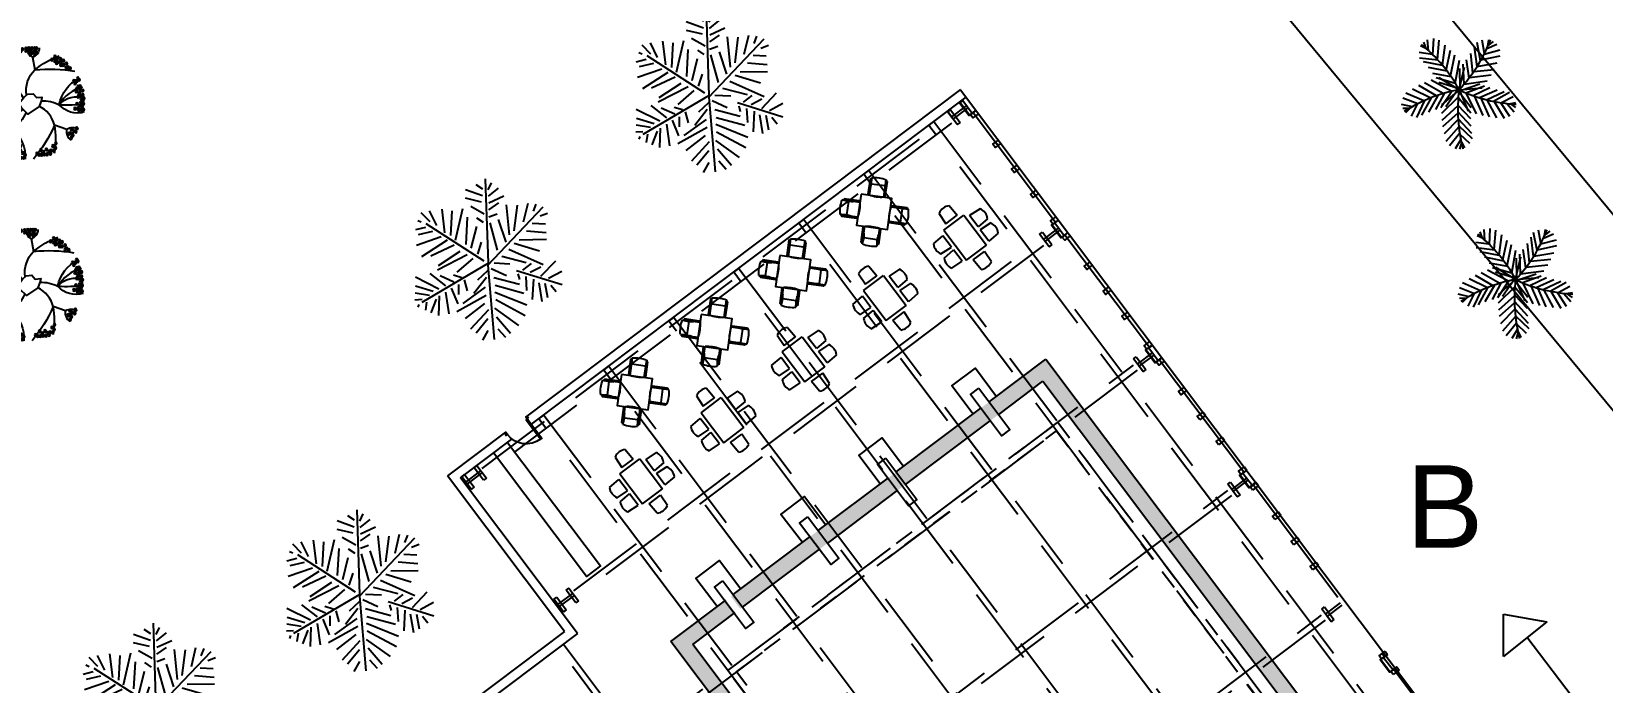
# Model space of a CAD drawing. Header units: millimetres. Extents: x -17017 to 2697, y 1903 to 18260.
# Drawn here: x -16985.79 to -16975.75, y 18231.65 to 18235.81 of the extents above; entities that cross this region are included whole.
import ezdxf

# ---------------------------------------------------------------- set-up
doc = ezdxf.new("R2010")
doc.units = ezdxf.units.MM
for name, pattern in [('0', [0]), ('DASHED', [0.75, 0.5, -0.25]), ('HIDDEN2', [0.1875, 0.125, -0.0625])]:
    doc.linetypes.add(name, pattern=pattern)
for name, color, linetype in [('1', 7, 'Continuous'), ('A-Door', 150, 'Continuous'), ('A-Glaz', 92, 'Continuous'), ('B-FURNITURE', 22, 'Continuous'), ('BONGDO', 8, 'Continuous'), ('CAY', 94, 'Continuous'), ('NET 01', 8, 'Continuous'), ('NT', 1, 'Continuous'), ('red', 1, 'Continuous'), ('SO2', 3, 'Continuous'), ('TF1', 6, 'Continuous')]:
    doc.layers.add(name, color=color, linetype=linetype)
doc.styles.add('ATT', font='romans.shx')
doc.styles.get("Standard").update_dxf_attribs({"font": 'arial.ttf'})

# ---------------------------------------------------------------- blocks, each defined once
blk = doc.blocks.new('CAY1')
at = {"layer": 'SO2'}
for p, q in [((158, 335), (118, 410)), ((165, 386), (158, 427)), ((163, 369), (216, 416)), ((164, 389), (190, 426)), ((-188, 241), (-216, 306)), ((-152, 224), (-179, 325)), ((-115, 204), (-142, 327)), ((-74, 180), (-96, 308)), ((126, 195), (76, 307)), ((139, 240), (86, 353)), ((149, 284), (92, 387)), ((139, 242), (255, 303)), ((150, 289), (258, 352)), ((157, 330), (245, 387)), ((-203, 248), (-244, 254)), ((-156, 226), (-241, 211)), ((-206, 249), (-233, 284)), ((-110, 202), (-226, 179)), ((-41, 158), (-54, 288)), ((-3, 131), (-19, 269)), ((40, 96), (19, 244)), ((95, 108), (51, 227)), ((113, 155), (62, 261)), ((76, 64), (63, 212)), ((115, 160), (241, 217)), ((129, 204), (249, 256)), ((-72, 179), (-196, 163)), ((-33, 153), (-155, 139)), ((1, 128), (-116, 112)), ((80, 73), (38, 196)), ((76, 64), (212, 122)), ((86, 63), (189, 141)), ((95, 108), (230, 174)), ((123, 59), (223, 139)), ((174, 57), (259, 138)), ((216, 56), (307, 139)), ((262, 58), (354, 144)), ((307, 62), (388, 148)), ((359, 69), (418, 131)), ((-50, -18), (-177, 10)), ((-12, 10), (-148, 37)), ((35, 40), (-113, 66)), ((40, 96), (-87, 91)), ((76, 64), (-69, 98)), ((68, 71), (-61, 69)), ((-8, 13), (-29, -103)), ((76, 64), (-1, -63)), ((35, 40), (0, -83)), ((86, 18), (15, -115)), ((67, 59), (29, -65)), ((76, 64), (173, -48)), ((78, 54), (184, -20)), ((86, 18), (192, -53)), ((123, 59), (227, -48)), ((179, 56), (272, -46)), ((225, 57), (312, -41)), ((265, 58), (358, -32)), ((312, 63), (406, -20)), ((354, 69), (435, 3)), ((393, 76), (453, 40)), ((410, 79), (446, 98)), ((412, 80), (455, 68)), ((-147, -103), (-251, -98)), ((-117, -74), (-241, -62)), ((-81, -42), (-210, -24)), ((-113, -70), (-127, -188)), ((-79, -41), (-102, -163)), ((-43, -12), (-67, -132)), ((100, -37), (32, -157)), ((115, -80), (49, -193)), ((99, -31), (202, -87)), ((112, -72), (218, -132)), ((-174, -132), (-244, -138)), ((-187, -147), (-229, -162)), ((-186, -144), (-204, -182)), ((-150, -106), (-162, -191)), ((129, -117), (71, -234)), ((147, -161), (97, -276)), ((128, -115), (237, -176)), ((166, -199), (129, -296)), ((145, -157), (252, -207)), ((168, -203), (245, -241)), ((185, -234), (169, -303)), ((193, -249), (223, -278)), ((195, -251), (196, -296))]:
    blk.add_line(p, q, dxfattribs=at)
for centre, start, end in [((-809, 482), 334.7283, 356.9267), ((-595, -649), 46.7283, 68.9267), ((546, -794), 118.7283, 140.9267), ((200, 1035), 262.7283, 284.9267), ((1037, 246), 190.7283, 212.9267)]:
    blk.add_arc(centre, 979, start, end, dxfattribs=at)
blk = doc.blocks.new('table-20')
at = {"color": 0, "linetype": 'ByBlock'}
for p, q in [((-1.052, 0.533), (-1.074, 0.134)), ((-0.646, 0.533), (-0.624, 0.134)), ((-0.484, 0.533), (-0.506, 0.134)), ((-0.078, 0.533), (-0.056, 0.134)), ((-1.2, 0), (0, 0)), ((-1.2, -0.8), (-1.2, 0)), ((-0.624, 0.134), (-1.074, 0.134)), ((-0.056, 0.134), (-0.506, 0.134)), ((0, -0.8), (0, 0)), ((-1.723, -0.197), (-1.324, -0.175)), ((-1.324, -0.625), (-1.324, -0.175)), ((0.124, -0.625), (0.124, -0.175)), ((0.523, -0.197), (0.124, -0.175)), ((-1.723, -0.603), (-1.324, -0.625)), ((-1.2, -0.8), (0, -0.8)), ((-0.624, -0.934), (-1.074, -0.934)), ((-1.052, -1.333), (-1.074, -0.934)), ((-0.646, -1.333), (-0.624, -0.934)), ((-0.484, -1.333), (-0.506, -0.934)), ((-0.056, -0.934), (-0.506, -0.934)), ((-0.078, -1.333), (-0.056, -0.934)), ((0.523, -0.603), (0.124, -0.625))]:
    blk.add_line(p, q, dxfattribs=at)
for centre, start, end in [((-0.849, 0.159), 61.4891, 118.5109), ((-0.281, 0.159), 61.4891, 118.5109), ((-1.349, -0.4), 151.4891, 208.5109), ((0.149, -0.4), 331.4891, 28.5109), ((-0.849, -0.959), 241.4891, 298.5109), ((-0.281, -0.959), 241.4891, 298.5109)]:
    blk.add_arc(centre, 0.425, start, end, dxfattribs=at)
blk = doc.blocks.new('UI')
at = {"layer": 'B-FURNITURE', "color": 33}
for points in [[(189108, 81976), (189155, 81976)], [(189153, 81490), (189108, 81490), (189108, 81976)], [(189153, 81463), (189153, 82028)], [(189622, 81976), (189668, 81976), (189668, 81490), (189624, 81490)], [(189624, 82028), (189624, 81463)], [(189172, 81826), (189604, 81826)]]:
    blk.add_lwpolyline(points, dxfattribs=at)
for centre, radius, start, end in [((189388, 81090), 967, 75.9111, 104.0889), ((190456, 82052), 1304, 181.0501, 189.9778), ((188320, 82052), 1304, 350.0222, 358.9499), ((189897, 81656), 744, 166.7799, 178.5985), ((189388, 82560), 1122, 257.8807, 282.1193), ((188880, 81656), 744, 1.4015, 13.2201)]:
    blk.add_arc(centre, radius, start, end, dxfattribs=at)
blk = doc.blocks.new('A$C754E1EED')
at = {"layer": 'B-FURNITURE'}
blk.add_lwpolyline([(-0.707, 0), (0, -0.707), (0.707, 0), (0, 0.707)], close=True, dxfattribs=at)
at = {"layer": 'B-FURNITURE', "yscale": 0.001, "zscale": 0.001}
for p, xscale, rotation in [((191.164, 76.671), -0.001, 44.9999999997052), ((-191.164, 76.671), 0.001, 315.0000000002948), ((-76.671, 191.164), -0.001, 135.0000000002948), ((76.671, 191.164), 0.001, 224.9999999997052)]:
    blk.add_blockref('UI', p, dxfattribs=dict(at, xscale=xscale, rotation=rotation))
blk = doc.blocks.new('12PPLT13')
at = {"color": 0, "linetype": 'ByBlock'}
for p, q in [((0.082, 0.423), (0.032, 0.506)), ((0.043, 0.216), (0.118, 0.512)), ((0.072, 0.374), (-0.032, 0.463)), ((0.114, 0.402), (0.206, 0.423)), ((0.125, 0.441), (0.165, 0.477)), ((-0.34, 0.304), (-0.387, 0.319)), ((0.018, 0.032), (-0.372, 0.365)), ((-0.313, 0.348), (-0.334, 0.395)), ((-0.264, 0.301), (-0.264, 0.385)), ((-0.213, 0.267), (-0.209, 0.393)), ((-0.154, 0.223), (-0.166, 0.397)), ((-0.13, 0.192), (-0.091, 0.357)), ((-0.091, 0.16), (-0.004, 0.385)), ((0.039, 0.256), (-0.007, 0.309)), ((0.05, 0.305), (0.011, 0.37)), ((0.092, 0.327), (0.224, 0.327)), ((0.114, 0.362), (0.232, 0.388)), ((-0.269, 0.244), (-0.391, 0.267)), ((-0.044, 0.117), (-0.012, 0.275)), ((0.064, 0.226), (0.1, 0.238)), ((0.078, 0.277), (0.167, 0.287)), ((0.095, 0.074), (0.13, 0.239)), ((0.145, 0.085), (0.185, 0.271)), ((0.189, 0.085), (0.26, 0.294)), ((0.236, 0.093), (0.327, 0.286)), ((0.292, 0.089), (0.393, 0.247)), ((-0.38, 0.017), (-0.429, 0.11)), ((-0.209, 0.188), (-0.374, 0.2)), ((-0.181, 0.16), (-0.372, 0.13)), ((-0.134, 0.14), (-0.275, 0.084)), ((0.003, 0.07), (0.003, 0.172)), ((0.039, 0.054), (0.078, 0.153)), ((0.346, 0.104), (0.445, 0.2)), ((0.421, 0.117), (0.472, 0.168)), ((0.007, 0.034), (-0.532, -0.012)), ((-0.461, 0.009), (-0.508, 0.027)), ((-0.421, 0.013), (-0.475, 0.073)), ((-0.335, 0.019), (-0.382, 0.08)), ((-0.289, 0.021), (-0.311, 0.073)), ((-0.079, 0.089), (-0.252, 0.031)), ((-0.006, 0.006), (-0.224, -0.376)), ((0.007, 0.034), (0.279, -0.377)), ((0.018, 0.032), (0.492, 0.097)), ((0.055, 0.031), (0.118, -0.029)), ((0.098, 0.026), (0.204, -0.048)), ((0.161, 0.022), (0.271, -0.115)), ((0.213, 0.031), (0.327, -0.151)), ((0.264, 0.022), (0.367, -0.096)), ((0.303, 0.05), (0.433, -0.057)), ((0.361, 0.05), (0.457, -0.021)), ((0.436, 0.054), (0.5, 0.022)), ((-0.464, -0.026), (-0.49, -0.07)), ((-0.421, -0.026), (-0.454, -0.137)), ((-0.382, -0.03), (-0.4, -0.134)), ((-0.306, -0.009), (-0.35, -0.098)), ((-0.252, -0.011), (-0.278, -0.054)), ((-0.083, -0.08), (-0.224, -0.053)), ((-0.048, -0.037), (-0.126, -0.017)), ((-0.019, -0.066), (0.075, -0.164)), ((0.12, -0.114), (0.189, -0.092)), ((-0.13, -0.183), (-0.335, -0.147)), ((-0.106, -0.115), (-0.28, -0.115)), ((-0.098, -0.19), (-0.02, -0.336)), ((-0.059, -0.151), (0.039, -0.286)), ((-0.04, -0.104), (0.067, -0.289)), ((0.109, -0.131), (0.095, -0.185)), ((0.139, -0.18), (0.104, -0.269)), ((0.153, -0.15), (0.217, -0.147)), ((0.178, -0.194), (0.275, -0.148)), ((-0.173, -0.254), (-0.323, -0.28)), ((-0.158, -0.214), (-0.316, -0.214)), ((-0.145, -0.277), (-0.083, -0.43)), ((-0.126, -0.237), (-0.012, -0.395)), ((0.165, -0.23), (0.092, -0.334)), ((0.189, -0.273), (0.121, -0.427)), ((0.206, -0.23), (0.342, -0.202)), ((0.232, -0.269), (0.356, -0.266)), ((0.253, -0.287), (0.342, -0.316)), ((-0.217, -0.308), (-0.308, -0.359)), ((-0.237, -0.352), (-0.292, -0.411)), ((-0.201, -0.38), (-0.181, -0.443)), ((-0.177, -0.333), (-0.151, -0.423)), ((0.206, -0.308), (0.178, -0.423)), ((0.232, -0.33), (0.222, -0.423)), ((0.261, -0.377), (0.267, -0.423)), ((0.275, -0.348), (0.328, -0.352)), ((0.293, -0.395), (0.311, -0.401)), ((-0.233, -0.408), (-0.241, -0.43))]:
    blk.add_line(p, q, dxfattribs=at)
at = {"color": 0, "linetype": 'ByBlock', "style": 'ATT'}
for tag, p, flags in [('ITEM', (-1, -3.25), 3), ('ROOM_NUMBER', (-1, -4.583), 1)]:
    blk.add_attdef(tag, p, '', height=1, dxfattribs=dict(at, flags=flags))
blk = doc.blocks.new('A$C087A3AA9')
at = {"layer": 'A-Door'}
for points in [[(853, 95), (853, 853), (805, 853), (805, 95)], [(47, 95), (47, 0), (0, 0), (0, 95)], [(900, 95), (900, 0), (853, 0), (853, 95)]]:
    blk.add_lwpolyline(points, close=True, dxfattribs=at)
at = {"layer": 'A-Glaz'}
blk.add_line((829, 853), (829, 95), dxfattribs=at)
at = {"layer": 'NT'}
blk.add_arc((805, 95), 758, 90, 180, dxfattribs=at)
blk = doc.blocks.new('Agac-p8')
at = {"layer": 'TF1', "color": 34}
for points in [[(16.3, 279.2, -0.2826), (-12.1, 229), (-24, 165.3, 0.08666), (-144.2, 235.3)], [(-12.1, 229, -0.332157), (-46.7, 274.3, 2.110716)], [(106.7, 260.8, 0.297027), (75.6, 134.5, 0.202579), (209.9, 191.6)], [(143.2, 243.7, 0.034752), (75.6, 134.5, 0.322006), (167.2, 228.6)], [(18.2, 39.4, 0.239145), (-24, 165.3, 0.066971), (-223.4, 158.9)], [(-261.4, 79.9, -0.202579), (-144.8, -7.9, 0.322006), (-272.1, 24.4)], [(-55.5, 12.1, 0.124299), (-144.8, -7.9, 0.235359), (-244.2, 123.8, 3.344811)], [(32.6, 25.4, 0.160891), (75.6, 134.5, 0.235359), (239.3, 154.7, 3.344811)], [(259.3, 119.2, -0.066971), (165.1, -56.7, -0.237273), (35.8, -31)], [(285.9, 12.4, -0.08666), (165.1, -56.7), (214.3, -98.8, 0.2826), (243.6, -148.6)], [(-269.7, -44, 0.297027), (-144.8, -7.9, -0.034752), (-273.2, -3.9)], [(-240.5, -131.5, -0.2826), (-182.8, -131), (-121.7, -109.5), (-121.7, -109.5, -0.217045), (-45, -15)], [(20.1, -46.5, 0.144947), (88.7, -127.5, 0.235359), (24.4, -279.4, 3.344811)], [(-182.8, -131, -0.332157), (-204.7, -183.7, 2.110716)], [(-122.2, -248.6, -0.08666), (-121.7, -109.5), (-121.7, -109.5, 0.066971), (-16.4, -279)], [(71, -272.4, -0.202579), (88.7, -127.5, 0.322006), (124.4, -253.9)], [(182.5, -217.7, 0.297027), (88.7, -127.5, -0.034752), (149.5, -240.7)]]:
    blk.add_lwpolyline(points, format="xyb", dxfattribs=at)
blk.add_lwpolyline([(-56.6, 15.2), (-44.5, -16.5), (12, -54.5), (43.1, -23.8), (55.3, -1.9), (31, 27.3), (13.4, 44), (-15.3, 46.8), (-32.3, 27.3), (-59.1, 29.8)], close=True, dxfattribs=at)
at = {"layer": 'TF1', "color": 82}
blk.add_lwpolyline([(214.3, -98.8, -0.332157), (270.9, -91.5, 2.110716)], format="xyb", dxfattribs=at)
for centre in [(-124, 231.3), (-32, 272.4), (-32, 250.8), (-22.2, 272.4), (-22.2, 264.5), (-22.2, 250.8), (-22.2, 243), (-8.5, 272.4), (-8.5, 250.8), (-0.7, 262.6), (-0.7, 241), (5.2, 272.4), (5.2, 250.8), (20.9, 270.4), (20.9, 260.6), (38.5, 268.5), (46.3, 258.7), (54.1, 266.5), (67.8, 256.7), (73.7, 258.7), (73.7, 237.1), (85.5, 239.1), (91.3, 258.7), (91.3, 237.1), (103.1, 252.8), (103.1, 239.1), (103.1, 231.3), (120.7, 243), (132.5, 237.1), (142.3, 235.2), (-198.4, 172.5), (-188.6, 178.4), (-180.8, 196), (-180.8, 174.5), (-165.1, 211.7), (-165.1, 190.1), (-153.4, 211.7), (-153.4, 190.1), (-151.4, 219.5), (-151.4, 198), (-137.7, 225.4), (-137.7, 203.8), (-131.9, 221.5), (-131.9, 199.9), (-124, 209.7), (-108.4, 215.6), (85.5, 217.5), (103.1, 217.5), (110.9, 211.7), (110.9, 190.1), (120.7, 221.5), (124.6, 227.3), (124.6, 205.8), (132.5, 215.6), (142.3, 213.6), (146.2, 213.6), (146.2, 192.1), (152, 227.3), (152, 205.8), (157.9, 203.8), (157.9, 182.3), (167.7, 219.5), (167.7, 198), (175.5, 209.7), (175.5, 188.2), (181.4, 203.8), (181.4, 182.3), (193.2, 194.1), (193.2, 172.5), (206.9, 176.4), (206.9, 154.9), (214.7, 156.8), (230.4, 152.9), (-249.3, 84.4), (-243.5, 115.7), (-239.5, 82.4), (-237.6, 123.6), (-231.7, 109.8), (-223.9, 98.1), (-218, 109.8), (238.2, 149), (257.8, 104), (257.8, 82.4), (261.7, 86.4), (-267, 23.7), (-265, -3.7), (-261.1, 62.9), (-261.1, 41.3), (-261.1, 10), (-255.2, 33.5), (-255.2, 21.7), (-251.3, 0.2), (-249.3, 72.6), (-247.4, 57), (-243.5, 47.2), (-239.5, 31.5), (-233.7, 72.6), (-233.7, -3.7), (-229.8, 58.9), (248, 72.6), (248, 51.1), (253.9, 35.4), (253.9, 13.9), (255.8, -1.8), (261.7, 64.8), (263.6, 39.4), (265.6, 64.8), (265.6, 43.3), (273.4, 17.8), (273.4, -3.7), (-265, -33.1), (-259.1, -15.5), (-257.2, -40.9), (-255.2, -23.3), (-245.4, -13.5), (-243.5, -35.1), (-237.6, -27.2), (-223.9, -27.2), (226.4, -76.2), (240.1, -70.3), (253.9, -68.3), (255.8, -23.3), (255.8, -68.3), (263.6, -21.4), (263.6, -42.9), (267.6, -48.8), (267.6, -70.3), (279.3, -15.5), (279.3, -37), (-231.7, -125.1), (-227.8, -142.8), (-216, -138.8), (-212.1, -160.4), (-208.2, -152.5), (-204.3, -129.1), (-200.4, -150.6), (-194.5, -152.5), (212.7, -115.3), (220.6, -86), (220.6, -107.5), (226.4, -97.7), (228.4, -119.3), (228.4, -140.8), (234.3, -101.6), (234.3, -123.2), (240.1, -91.8), (246, -86), (246, -107.5), (246, -109.5), (246, -131), (253.9, -89.9), (261.7, -87.9), (-204.3, -174.1), (-127.9, -199.5), (-126, -223), (-118.2, -236.8), (-114.2, -213.3), (-104.4, -236.8), (-81, -230.9), (-53.5, -232.8), (48.3, -213.3), (48.3, -234.8), (81.6, -223), (91.3, -207.4), (91.3, -228.9), (109, -223), (118.8, -203.5), (118.8, -225), (124.6, -215.2), (124.6, -236.8), (126.6, -199.5), (126.6, -221.1), (134.4, -197.6), (134.4, -219.1), (140.3, -223), (146.2, -193.7), (146.2, -215.2), (157.9, -189.8), (157.9, -211.3), (161.8, -201.5), (161.8, -223), (169.7, -195.6), (169.7, -217.2), (-101, -251.4), (-92.7, -240.7), (-84.9, -254.4), (-71.2, -254.4), (-65.3, -242.6), (-57.5, -256.3), (-43.8, -256.3), (-34, -250.5), (24.8, -258.3), (32.6, -272), (36.5, -248.5), (46.3, -272), (62, -250.5), (69.8, -264.2), (73.7, -240.7), (81.6, -244.6), (83.5, -264.2), (109, -244.6)]:
    blk.add_circle(centre, 5.54, dxfattribs=at)

msp = doc.modelspace()

# ---------------------------------------------------------------- hatches: boundary and pattern name
at = {"layer": '1'}
h = msp.add_hatch(dxfattribs=at)
h.set_pattern_fill('AR-CONC', color=256, scale=0.00122, angle=-53.0461)
h.set_pattern_definition([(356.953904, (-17859.29376, 18460.3556), (0.118080316, -0.189306723), [0.023241, -0.255651]), (301.953904, (-17859.29376, 18460.3556), (0.16041764, 0.17448658), [0.0185928, -0.20452151]), (47.40535, (-17859.28392, 18460.33982), (0.278497947, -0.01482015), [0.01975181, -0.2172701]), (353.138104, (-17859.24423, 18460.39286), (0.15782941, -0.29511704), [0.0348615, -0.3834765]), (43.58946, (-17859.23108, 18460.36827), (0.41534145, -0.0499816), [0.02962773, -0.32590544]), (298.138055, (-17859.24423, 18460.39286), (0.41534145, -0.0499816), [0.02788916, -0.30678087]), (327.953904, (-17859.23798, 18460.35878), (0.011497605, -0.222817153), [0.023241, -0.255651]), (272.953904, (-17859.23798, 18460.35878), (0.224897057, 0.074836633), [0.0185928, -0.2045208]), (18.40535, (-17859.23702, 18460.34021), (0.236394663, -0.14798052), [0.01975181, -0.217269724]), (344.453904, (-17859.29376, 18460.3556), (0.0847001555, 0.0590040615), [0, -0.20204176, 0, -0.2076196, 0, -0.2052955]), (314.453904, (-17859.29376, 18460.3556), (0.146676176, 0.008331254), [0, -0.11837416, 0, -0.19739356, 0, -0.0782447]), (274.453904, (-17859.3353, 18460.41082), (0.093861139, -0.13639239), [0, -0.07747, 0, -0.2417064, 0, -0.3207258]), (264.453904, (-17859.35393, 18460.43558), (0.133431357, -0.12576639), [0, -0.100711, 0, -0.16051784, 0, -0.2277618])])
h.paths.add_polyline_path([(-16981.293, 18232.094), (-16981.353, 18232.174), (-16981.704, 18231.909), (-16978.588, 18227.766), (-16978.508, 18227.827), (-16981.564, 18231.89)])
h.paths.add_polyline_path([(-16981.321, 18232.198), (-16981.261, 18232.118), (-16979.327, 18233.573), (-16976.27, 18229.51), (-16976.19, 18229.57), (-16979.307, 18233.713)])

# ---------------------------------------------------------------- linework, layer by layer
for p, q in [((-16979.852, 18235.436), (-16982.633, 18233.344)), ((-16979.853, 18235.434), (-16974.356, 18228.13)), ((-16982.604, 18233.291), (-16979.816, 18235.388)), ((-16979.754, 18235.302), (-16979.786, 18235.278)), ((-16979.772, 18235.289), (-16979.245, 18234.589)), ((-16979.185, 18234.509), (-16978.644, 18233.79)), ((-16978.626, 18233.804), (-16978.658, 18233.78)), ((-16978.626, 18233.804), (-16978.658, 18233.78)), ((-16979.67, 18233.44), (-16979.307, 18233.713)), ((-16979.307, 18233.713), (-16976.19, 18229.57)), ((-16978.565, 18233.723), (-16978.597, 18233.699)), ((-16979.609, 18233.36), (-16979.327, 18233.573)), ((-16979.327, 18233.573), (-16976.27, 18229.51)), ((-16980.264, 18232.993), (-16979.723, 18233.4)), ((-16980.204, 18232.913), (-16979.663, 18233.32)), ((-16978.286, 18233.355), (-16978.323, 18233.326)), ((-16982.761, 18233.247), (-16983.133, 18232.968)), ((-16983.049, 18232.956), (-16982.721, 18233.203)), ((-16978.165, 18233.195), (-16978.203, 18233.166)), ((-16978.023, 18233.005), (-16978.061, 18232.977)), ((-16978.025, 18233.005), (-16978.057, 18232.981)), ((-16978.024, 18233.004), (-16978.056, 18232.98)), ((-16982.385, 18231.973), (-16983.133, 18232.968)), ((-16982.301, 18231.961), (-16983.049, 18232.956)), ((-16980.762, 18232.618), (-16980.314, 18232.955)), ((-16977.964, 18232.924), (-16977.996, 18232.9)), ((-16977.948, 18232.906), (-16977.987, 18232.877)), ((-16977.983, 18232.912), (-16977.441, 18232.192)), ((-16980.702, 18232.538), (-16980.254, 18232.876)), ((-16977.805, 18232.717), (-16977.844, 18232.688)), ((-16981.306, 18232.209), (-16980.816, 18232.578)), ((-16981.246, 18232.129), (-16980.756, 18232.498)), ((-16977.685, 18232.557), (-16977.724, 18232.528)), ((-16977.564, 18232.397), (-16977.603, 18232.368)), ((-16981.704, 18231.909), (-16981.353, 18232.174)), ((-16981.564, 18231.89), (-16981.293, 18232.094)), ((-16982.385, 18231.973), (-16983.814, 18230.898)), ((-16982.301, 18231.961), (-16983.777, 18230.85)), ((-16978.588, 18227.766), (-16981.704, 18231.909)), ((-16978.508, 18227.827), (-16981.564, 18231.89)), ((-16977.124, 18231.827), (-16977.162, 18231.798)), ((-16977.125, 18231.826), (-16977.157, 18231.802)), ((-16977.125, 18231.825), (-16977.157, 18231.801)), ((-16977.064, 18231.745), (-16977.096, 18231.721)), ((-16977.048, 18231.727), (-16977.087, 18231.698)), ((-16977.083, 18231.733), (-16976.541, 18231.013))]:
    msp.add_line(p, q, dxfattribs=at)
at = {"layer": '1', "color": 7, "linetype": 'Continuous'}
for points in [[(-16957.81, 18209.083), (-16967.115, 18223.296), (-16971.297, 18229.345), (-16979.204, 18238.892), (-16984.877, 18244.376), (-16995.924, 18253.022)], [(-16958.714, 18209.003), (-16967.779, 18222.85), (-16971.935, 18228.862), (-16979.792, 18238.348), (-16985.403, 18243.772), (-16996.417, 18252.392)]]:
    msp.add_lwpolyline(points, dxfattribs=at)
at = {"layer": '1'}
for points in [[(-16979.755, 18235.304), (-16979.799, 18235.27), (-16979.862, 18235.354)], [(-16979.772, 18235.289), (-16979.754, 18235.303)], [(-16979.738, 18235.282), (-16979.774, 18235.256), (-16979.789, 18235.276), (-16979.771, 18235.29)], [(-16979.613, 18235.079), (-16979.631, 18235.066), (-16979.646, 18235.087), (-16979.629, 18235.1)], [(-16979.596, 18235.093), (-16979.613, 18235.079), (-16979.629, 18235.1), (-16979.611, 18235.113)], [(-16979.493, 18234.92), (-16979.511, 18234.906), (-16979.526, 18234.927), (-16979.491, 18234.953)], [(-16979.475, 18234.933), (-16979.493, 18234.919), (-16979.509, 18234.94)], [(-16979.355, 18234.773), (-16979.39, 18234.746), (-16979.405, 18234.767), (-16979.37, 18234.793)], [(-16979.373, 18234.76), (-16979.388, 18234.78)], [(-16979.244, 18234.59), (-16979.263, 18234.576), (-16979.278, 18234.597), (-16979.26, 18234.61)], [(-16979.166, 18234.523), (-16979.211, 18234.489), (-16979.272, 18234.569), (-16979.227, 18234.603)], [(-16979.261, 18234.61), (-16979.242, 18234.624)], [(-16979.227, 18234.603), (-16979.245, 18234.589)], [(-16979.169, 18234.488), (-16979.187, 18234.474), (-16979.203, 18234.494), (-16979.184, 18234.508)], [(-16979.184, 18234.508), (-16979.166, 18234.522)], [(-16979.151, 18234.502), (-16979.169, 18234.488)], [(-16979.028, 18234.301), (-16979.046, 18234.287), (-16979.062, 18234.308), (-16979.044, 18234.321)], [(-16979.01, 18234.315), (-16979.028, 18234.301), (-16979.043, 18234.321), (-16979.025, 18234.335)], [(-16978.908, 18234.141), (-16978.926, 18234.127), (-16978.941, 18234.148), (-16978.923, 18234.161)], [(-16978.889, 18234.155), (-16978.908, 18234.141), (-16978.923, 18234.162), (-16978.905, 18234.175)], [(-16978.787, 18233.981), (-16978.806, 18233.967), (-16978.821, 18233.988), (-16978.803, 18234.002)], [(-16978.769, 18233.995), (-16978.787, 18233.981), (-16978.802, 18234.002), (-16978.784, 18234.015)], [(-16978.645, 18233.792), (-16978.663, 18233.778), (-16978.679, 18233.798), (-16978.642, 18233.826)], [(-16978.566, 18233.725), (-16978.611, 18233.691), (-16978.671, 18233.771), (-16978.626, 18233.805)], [(-16978.626, 18233.806), (-16978.645, 18233.792)], [(-16978.549, 18233.704), (-16978.586, 18233.676), (-16978.602, 18233.696), (-16978.583, 18233.71)], [(-16978.583, 18233.71), (-16978.565, 18233.724)], [(-16978.042, 18232.991), (-16978.583, 18233.71)], [(-16979.772, 18233.363), (-16979.908, 18233.544), (-16979.758, 18233.657), (-16979.622, 18233.476)], [(-16978.406, 18233.515), (-16978.444, 18233.486), (-16978.459, 18233.507), (-16978.421, 18233.535)], [(-16978.425, 18233.5), (-16978.441, 18233.521)], [(-16978.323, 18233.326), (-16978.339, 18233.347), (-16978.301, 18233.375)], [(-16978.305, 18233.34), (-16978.32, 18233.361)], [(-16978.319, 18233.361), (-16978.304, 18233.341)], [(-16978.301, 18233.375), (-16978.286, 18233.355)], [(-16980.367, 18232.916), (-16980.503, 18233.097), (-16980.353, 18233.21), (-16980.217, 18233.029)], [(-16978.203, 18233.166), (-16978.218, 18233.187), (-16978.18, 18233.215)], [(-16978.184, 18233.18), (-16978.2, 18233.201)], [(-16978.199, 18233.201), (-16978.184, 18233.181)], [(-16978.18, 18233.215), (-16978.165, 18233.195)], [(-16982.749, 18233.182), (-16982.155, 18232.392), (-16982.244, 18232.325), (-16982.838, 18233.115)], [(-16978.061, 18232.977), (-16978.076, 18232.997), (-16978.038, 18233.026)], [(-16977.963, 18232.925), (-16978.009, 18232.891), (-16978.069, 18232.97), (-16978.023, 18233.005)], [(-16978.057, 18233.012), (-16978.041, 18232.991)], [(-16978.038, 18233.026), (-16978.023, 18233.005)], [(-16977.987, 18232.877), (-16978.002, 18232.897), (-16977.964, 18232.927)], [(-16977.983, 18232.912), (-16977.967, 18232.892)], [(-16977.964, 18232.927), (-16977.948, 18232.906)], [(-16980.864, 18232.541), (-16981.001, 18232.722), (-16980.851, 18232.835), (-16980.714, 18232.654)], [(-16977.844, 18232.688), (-16977.859, 18232.708), (-16977.821, 18232.737)], [(-16977.84, 18232.722), (-16977.825, 18232.702)], [(-16977.825, 18232.702), (-16977.84, 18232.722)], [(-16977.821, 18232.737), (-16977.805, 18232.717)], [(-16977.724, 18232.528), (-16977.739, 18232.548), (-16977.7, 18232.577)], [(-16977.72, 18232.563), (-16977.704, 18232.542)], [(-16977.704, 18232.542), (-16977.72, 18232.563)], [(-16977.7, 18232.577), (-16977.685, 18232.557)], [(-16981.408, 18232.132), (-16981.544, 18232.313), (-16981.394, 18232.426), (-16981.258, 18232.245)], [(-16977.603, 18232.368), (-16977.618, 18232.388), (-16977.58, 18232.417)], [(-16977.599, 18232.403), (-16977.584, 18232.382)], [(-16977.584, 18232.382), (-16977.599, 18232.403)], [(-16977.58, 18232.417), (-16977.564, 18232.397)], [(-16977.162, 18231.798), (-16977.177, 18231.818), (-16977.139, 18231.847)], [(-16977.064, 18231.747), (-16977.11, 18231.713), (-16977.17, 18231.792), (-16977.124, 18231.827)], [(-16977.158, 18231.833), (-16977.143, 18231.812)], [(-16977.143, 18231.812), (-16977.158, 18231.833)], [(-16977.139, 18231.847), (-16977.124, 18231.827)], [(-16977.087, 18231.698), (-16977.102, 18231.718), (-16977.064, 18231.747)], [(-16977.083, 18231.733), (-16977.067, 18231.712)], [(-16977.064, 18231.747), (-16977.048, 18231.727)]]:
    msp.add_lwpolyline(points, dxfattribs=at)
for points in [[(-16979.735, 18233.528), (-16979.537, 18233.264), (-16979.591, 18233.224), (-16979.789, 18233.487)], [(-16980.33, 18233.08), (-16980.132, 18232.817), (-16980.186, 18232.777), (-16980.384, 18233.04)], [(-16980.828, 18232.706), (-16980.63, 18232.442), (-16980.683, 18232.402), (-16980.882, 18232.665)], [(-16981.372, 18232.297), (-16981.174, 18232.033), (-16981.227, 18231.993), (-16981.425, 18232.256)]]:
    msp.add_lwpolyline(points, close=True, dxfattribs=at)
at = {"layer": '1', "linetype": 'HIDDEN2'}
for points in [[(-16979.231, 18233.311), (-16975.6, 18228.483), (-16977.71, 18226.896), (-16981.341, 18231.723)], [(-16979.239, 18233.255), (-16975.656, 18228.491), (-16977.702, 18226.952), (-16981.285, 18231.716)]]:
    msp.add_lwpolyline(points, close=True, dxfattribs=at)
at = {"layer": 'NET 01', "linetype": 'ByBlock'}
for p, q in [((-16976.381, 18231.813), (-16976.381, 18232.084)), ((-16976.381, 18232.084), (-16976.105, 18232.036)), ((-16976.146, 18232.003), (-16976.381, 18231.813)), ((-16976.105, 18232.036), (-16976.146, 18232.003)), ((-16975.903, 18231.502), (-16976.232, 18231.938))]:
    msp.add_line(p, q, dxfattribs=at)
at = {"layer": 'red', "linetype": 'DASHED'}
for p, q in [((-16979.91, 18235.261), (-16979.814, 18235.333)), ((-16979.899, 18235.247), (-16979.803, 18235.319)), ((-16979.322, 18234.479), (-16979.226, 18234.551)), ((-16979.311, 18234.466), (-16979.216, 18234.538)), ((-16978.721, 18233.681), (-16978.625, 18233.754)), ((-16978.711, 18233.668), (-16978.615, 18233.74)), ((-16983.016, 18232.928), (-16982.92, 18233.001)), ((-16983.006, 18232.915), (-16982.91, 18232.987)), ((-16978.119, 18232.881), (-16978.023, 18232.953)), ((-16978.109, 18232.867), (-16978.013, 18232.94)), ((-16982.427, 18232.145), (-16982.331, 18232.217)), ((-16982.416, 18232.132), (-16982.321, 18232.204)), ((-16977.519, 18232.083), (-16977.423, 18232.156)), ((-16977.508, 18232.07), (-16977.413, 18232.142))]:
    msp.add_line(p, q, dxfattribs=at)
for points in [[(-16979.917, 18235.308), (-16979.856, 18235.227), (-16979.874, 18235.214), (-16979.935, 18235.294)], [(-16979.839, 18235.366), (-16979.778, 18235.285), (-16979.796, 18235.272), (-16979.856, 18235.352)], [(-16974.597, 18227.951), (-16980.056, 18235.208), (-16980.024, 18235.232), (-16974.565, 18227.975)], [(-16975.013, 18227.638), (-16980.472, 18234.895), (-16980.44, 18234.919), (-16974.981, 18227.662)], [(-16975.428, 18227.326), (-16980.887, 18234.582), (-16980.855, 18234.606), (-16975.396, 18227.35)], [(-16979.329, 18234.526), (-16979.269, 18234.446), (-16979.286, 18234.432), (-16979.347, 18234.513)], [(-16979.251, 18234.585), (-16979.19, 18234.504), (-16979.208, 18234.491), (-16979.268, 18234.571)], [(-16975.844, 18227.013), (-16981.303, 18234.27), (-16981.271, 18234.294), (-16975.812, 18227.037)], [(-16976.259, 18226.7), (-16981.718, 18233.957), (-16981.686, 18233.981), (-16976.227, 18226.725)], [(-16978.729, 18233.729), (-16978.668, 18233.648), (-16978.686, 18233.635), (-16978.747, 18233.715)], [(-16978.65, 18233.787), (-16978.59, 18233.706), (-16978.607, 18233.693), (-16978.668, 18233.773)], [(-16976.675, 18226.388), (-16982.134, 18233.644), (-16982.102, 18233.669), (-16976.643, 18226.412)], [(-16977.09, 18226.075), (-16982.549, 18233.332), (-16982.517, 18233.356), (-16977.058, 18226.099)], [(-16982.945, 18233.034), (-16982.884, 18232.953), (-16982.902, 18232.94), (-16982.963, 18233.02)], [(-16983.024, 18232.976), (-16982.963, 18232.895), (-16982.981, 18232.882), (-16983.041, 18232.962)], [(-16978.126, 18232.928), (-16978.066, 18232.847), (-16978.084, 18232.834), (-16978.144, 18232.915)], [(-16978.048, 18232.986), (-16977.987, 18232.906), (-16978.005, 18232.892), (-16978.066, 18232.973)], [(-16982.434, 18232.192), (-16982.374, 18232.112), (-16982.391, 18232.098), (-16982.452, 18232.179)], [(-16982.356, 18232.25), (-16982.295, 18232.17), (-16982.313, 18232.156), (-16982.373, 18232.237)], [(-16977.526, 18232.131), (-16977.466, 18232.05), (-16977.483, 18232.037), (-16977.544, 18232.117)], [(-16977.149, 18231.808), (-16977.088, 18231.728), (-16977.106, 18231.714), (-16977.167, 18231.795)]]:
    msp.add_lwpolyline(points, close=True, dxfattribs=at)
for points in [[(-16979.929, 18235.297), (-16979.934, 18235.294), (-16979.904, 18235.254)], [(-16982.912, 18233.015), (-16979.935, 18235.254)], [(-16979.911, 18235.222), (-16982.888, 18232.983)], [(-16979.874, 18235.214), (-16979.869, 18235.218)], [(-16979.341, 18234.516), (-16979.347, 18234.512)], [(-16982.324, 18232.234), (-16979.347, 18234.473)], [(-16979.323, 18234.441), (-16982.3, 18232.202)], [(-16979.286, 18234.432), (-16979.281, 18234.436)], [(-16978.741, 18233.718), (-16978.746, 18233.715)], [(-16978.723, 18233.643), (-16984.272, 18229.468), (-16984.296, 18229.5), (-16978.747, 18233.675)], [(-16978.716, 18233.675), (-16978.686, 18233.635), (-16978.681, 18233.638)], [(-16982.945, 18233.034), (-16982.95, 18233.029)], [(-16983.036, 18232.965), (-16983.041, 18232.962)], [(-16982.89, 18232.95), (-16982.885, 18232.954)], [(-16978.139, 18232.918), (-16978.144, 18232.914)], [(-16978.121, 18232.842), (-16983.672, 18228.671), (-16983.696, 18228.703), (-16978.145, 18232.874)], [(-16982.981, 18232.882), (-16982.976, 18232.885)], [(-16978.084, 18232.834), (-16978.078, 18232.838)], [(-16982.356, 18232.25), (-16982.361, 18232.246)], [(-16982.446, 18232.182), (-16982.452, 18232.178)], [(-16982.391, 18232.098), (-16982.386, 18232.102)], [(-16982.301, 18232.166), (-16982.296, 18232.17)], [(-16977.538, 18232.12), (-16977.544, 18232.117)], [(-16977.521, 18232.045), (-16983.069, 18227.87), (-16983.093, 18227.902), (-16977.545, 18232.077)], [(-16977.513, 18232.077), (-16977.483, 18232.037), (-16977.478, 18232.04)], [(-16982.392, 18231.892), (-16977.944, 18225.979)], [(-16977.976, 18225.955), (-16982.424, 18231.868)]]:
    msp.add_lwpolyline(points, dxfattribs=at)

# ---------------------------------------------------------------- block references
at = {"xscale": 0.001, "yscale": 0.001, "zscale": 0.001, "rotation": 270}
for p in [(-16976.73, 18235.511), (-16976.368, 18234.298)]:
    msp.add_blockref('CAY1', p, dxfattribs=at)
at = {"layer": '1', "xscale": 0.2, "yscale": 0.2, "zscale": 0.2, "rotation": 306.9539040621996}
for name, p in [('A$C754E1EED', (-16980.404, 18234.655)), ('table-20', (-16979.687, 18234.443)), ('A$C754E1EED', (-16980.923, 18234.264)), ('table-20', (-16980.201, 18234.056)), ('A$C754E1EED', (-16981.425, 18233.887)), ('table-20', (-16980.721, 18233.665)), ('A$C754E1EED', (-16981.935, 18233.503)), ('table-20', (-16981.238, 18233.276)), ('table-20', (-16981.758, 18232.885))]:
    msp.add_blockref(name, p, dxfattribs=at)
at = {"layer": 'A-Door', "xscale": -0.0002000000000000001, "yscale": 0.0001999999999999999, "zscale": 0.0002, "rotation": 216.9539040621995}
msp.add_blockref('A$C087A3AA9', (-16982.769, 18233.242), dxfattribs=at)
at = {"layer": 'CAY', "rotation": 266.9738346596274}
for p in [(-16981.493, 18235.408), (-16982.905, 18234.335), (-16983.726, 18232.219), (-16985.028, 18231.494)]:
    msp.add_blockref('12PPLT13', p, dxfattribs=at)
at = {"layer": 'TF1', "xscale": -0.001284679420382937, "yscale": 0.001284679420400463, "zscale": 0.001284679420401632}
for p in [(-16985.801, 18235.35), (-16985.809, 18234.19)]:
    msp.add_blockref('Agac-p8', p, dxfattribs=at)

# ---------------------------------------------------------------- texts
at = {"layer": 'BONGDO', "linetype": '0', "insert": (-16977.003, 18233.036), "char_height": 0.528, "attachment_point": 1}
msp.add_mtext_dynamic_manual_height_columns('B', width=0.43144, gutter_width=2.641, heights=[0], dxfattribs=at)

doc.saveas('drawing.dxf')
